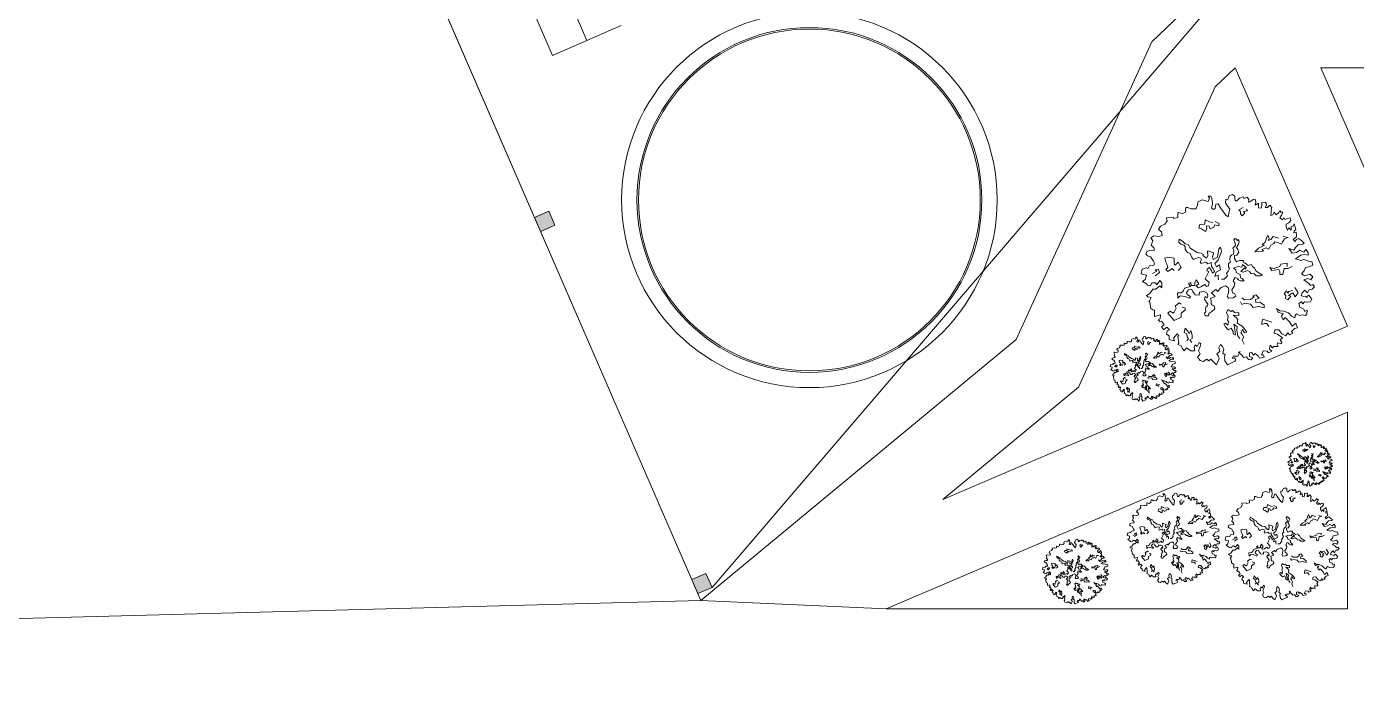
# Model space of a CAD drawing. Header units: metres. Extents: x -48 to 2360, y -1392 to 453.
# Drawn here: x 1244.17 to 1287.6, y -100.8 to -79.57 of the extents above; entities that cross this region are included whole.
import ezdxf

# ---------------------------------------------------------------- set-up
doc = ezdxf.new("R2010")
doc.units = ezdxf.units.M
doc.layers.add('TECHOS', color=220, linetype='Continuous', lineweight=18)
doc.layers.add('trazo', color=7, linetype='Continuous', lineweight=18)
doc.layers.add('Vegetación-h', color=7, linetype='Continuous', lineweight=5, true_color=0x5f7f00, transparency=0.5)

# ---------------------------------------------------------------- blocks, each defined once
blk = doc.blocks.new('arb29')
at = {"layer": 'Vegetación-h', "linetype": 'Continuous'}
for points in [[(1.833, -0.001), (1.929, -0.073), (1.976, -0.118), (2.022, -0.099), (2.061, -0.145), (2.008, -0.196), (1.95, -0.203), (1.91, -0.281), (1.857, -0.222), (1.793, -0.275), (1.774, -0.339), (1.91, -0.373), (1.878, -0.373), (1.942, -0.326), (2.001, -0.411), (1.976, -0.47), (1.905, -0.477), (1.846, -0.47), (1.812, -0.517), (1.78, -0.47), (1.727, -0.504), (1.748, -0.587), (1.833, -0.626), (1.852, -0.679), (1.905, -0.653), (1.897, -0.73), (1.865, -0.764), (1.799, -0.751), (1.74, -0.764), (1.676, -0.73), (1.644, -0.764), (1.636, -0.815), (1.565, -0.778), (1.5, -0.706), (1.402, -0.672), (1.317, -0.666), (1.245, -0.613), (1.277, -0.698), (1.389, -0.725), (1.349, -0.778), (1.389, -0.855), (1.434, -0.81), (1.525, -0.9), (1.578, -0.991), (1.663, -0.927), (1.695, -1.031), (1.631, -1.044), (1.565, -1.11), (1.597, -1.148), (1.525, -1.182), (1.487, -1.135), (1.447, -1.201), (1.357, -1.161), (1.291, -1.071), (1.206, -1.076), (1.192, -1.148), (1.264, -1.169), (1.37, -1.246), (1.323, -1.286), (1.362, -1.345), (1.349, -1.377), (1.264, -1.35), (1.259, -1.39), (1.277, -1.435), (1.232, -1.435), (1.179, -1.435), (1.155, -1.462), (1.109, -1.403), (1.096, -1.488), (1.141, -1.533), (1.07, -1.566), (1.043, -1.533), (0.958, -1.526), (0.919, -1.619), (0.966, -1.611), (0.977, -1.658), (0.881, -1.683), (0.854, -1.637), (0.783, -1.579), (0.75, -1.619), (0.716, -1.56), (0.665, -1.566), (0.665, -1.645), (0.737, -1.677), (0.698, -1.717), (0.639, -1.709), (0.599, -1.651), (0.541, -1.67), (0.495, -1.611), (0.424, -1.552), (0.463, -1.539), (0.41, -1.637), (0.32, -1.637), (0.293, -1.69), (0.339, -1.677), (0.371, -1.722), (0.352, -1.749), (0.189, -1.826), (0.131, -1.741), (0.123, -1.651), (0.144, -1.611), (0.091, -1.573), (0.11, -1.494), (0.085, -1.43), (0.038, -1.39), (0.006, -1.462), (0.025, -1.539), (-0.039, -1.592), (-0.013, -1.632), (0.014, -1.69), (-0.047, -1.826), (-0.111, -1.762), (-0.164, -1.704), (-0.209, -1.741), (-0.255, -1.704), (-0.332, -1.755), (-0.398, -1.736), (-0.451, -1.658), (-0.398, -1.586), (-0.43, -1.515), (-0.398, -1.435), (-0.379, -1.377), (-0.417, -1.345), (-0.462, -1.435), (-0.502, -1.396), (-0.523, -1.443), (-0.51, -1.526), (-0.6, -1.526), (-0.691, -1.462), (-0.744, -1.526), (-0.783, -1.467), (-0.808, -1.416), (-0.874, -1.39), (-0.855, -1.35), (-0.867, -1.265), (-0.874, -1.22), (-0.855, -1.201), (-0.893, -1.156), (-0.972, -1.254), (-0.946, -1.312), (-1.063, -1.278), (-1.063, -1.201), (-1.122, -1.169), (-1.103, -1.097), (-1.057, -1.076), (-1.116, -1.018), (-1.18, -1.063), (-1.188, -1.063), (-1.225, -1.012), (-1.174, -0.967), (-1.225, -0.887), (-1.265, -0.895), (-1.297, -0.855), (-1.259, -0.836), (-1.252, -0.751), (-1.377, -0.783), (-1.377, -0.719), (-1.377, -0.653), (-1.414, -0.64), (-1.454, -0.613), (-1.462, -0.581), (-1.48, -0.477), (-1.499, -0.464), (-1.486, -0.451), (-1.448, -0.379), (-1.52, -0.36), (-1.552, -0.334), (-1.48, -0.294), (-1.414, -0.196), (-1.35, -0.196), (-1.265, -0.124), (-1.22, -0.171), (-1.22, -0.065), (-1.265, -0.014), (-1.331, -0.105), (-1.356, -0.065), (-1.435, -0.065), (-1.462, -0.124), (-1.526, -0.112), (-1.552, -0.086), (-1.637, -0.033), (-1.579, 0.007), (-1.552, 0.103), (-1.664, 0.129), (-1.643, 0.233), (-1.558, 0.26), (-1.513, 0.247), (-1.486, 0.305), (-1.39, 0.318), (-1.377, 0.364), (-1.403, 0.403), (-1.462, 0.494), (-1.526, 0.515), (-1.565, 0.56), (-1.545, 0.613), (-1.486, 0.632), (-1.382, 0.638), (-1.39, 0.691), (-1.448, 0.749), (-1.414, 0.84), (-1.454, 0.906), (-1.395, 0.946), (-1.284, 0.933), (-1.212, 0.957), (-1.225, 1.037), (-1.292, 1.088), (-1.252, 1.154), (-1.154, 1.199), (-1.108, 1.271), (-1.122, 1.337), (-0.978, 1.35), (-0.972, 1.324), (-0.874, 1.343), (-0.874, 1.382), (-0.88, 1.433), (-0.861, 1.447), (-0.855, 1.447), (-0.783, 1.422), (-0.704, 1.467), (-0.712, 1.492), (-0.704, 1.558), (-0.664, 1.558), (-0.6, 1.526), (-0.483, 1.532), (-0.483, 1.552), (-0.451, 1.598), (-0.457, 1.63), (-0.438, 1.683), (-0.353, 1.721), (-0.228, 1.688), (-0.196, 1.76), (-0.228, 1.8), (-0.17, 1.8), (-0.143, 1.755), (-0.13, 1.636), (-0.151, 1.545), (-0.111, 1.513), (-0.071, 1.539), (-0.058, 1.63), (-0.007, 1.636), (0.038, 1.552), (0.157, 1.396), (0.203, 1.356), (0.24, 1.532), (0.189, 1.585), (0.15, 1.656), (0.157, 1.734), (0.195, 1.728)], [(0.195, 1.728), (0.227, 1.806), (0.293, 1.838), (0.346, 1.8), (0.346, 1.755), (0.359, 1.702), (0.392, 1.702), (0.45, 1.76), (0.528, 1.787), (0.541, 1.755), (0.573, 1.755), (0.613, 1.779), (0.652, 1.728), (0.645, 1.675), (0.671, 1.683), (0.743, 1.728), (0.788, 1.734), (0.801, 1.675), (0.783, 1.611), (0.854, 1.649), (0.86, 1.552), (0.913, 1.545), (0.926, 1.611), (0.926, 1.662), (0.998, 1.656), (1.017, 1.67), (1.03, 1.611), (0.998, 1.558), (1.049, 1.558), (1.102, 1.611), (1.141, 1.558), (1.128, 1.505), (1.128, 1.454), (1.121, 1.388), (1.168, 1.401), (1.192, 1.454), (1.24, 1.401), (1.298, 1.447), (1.317, 1.492), (1.336, 1.454), (1.381, 1.454), (1.349, 1.396), (1.317, 1.337), (1.376, 1.29), (1.402, 1.343), (1.421, 1.297), (1.48, 1.324), (1.538, 1.337), (1.551, 1.278), (1.506, 1.225), (1.453, 1.199), (1.453, 1.14), (1.48, 1.069), (1.506, 1.122), (1.559, 1.069), (1.559, 1.148), (1.61, 1.167), (1.623, 1.207), (1.644, 1.135), (1.663, 1.088), (1.623, 1.05), (1.617, 1.01), (1.668, 1.029), (1.676, 0.965), (1.676, 0.925), (1.636, 0.899), (1.604, 0.866), (1.636, 0.827), (1.676, 0.866), (1.716, 0.893), (1.78, 0.848), (1.838, 0.789), (1.812, 0.768), (1.708, 0.755), (1.655, 0.696), (1.617, 0.638), (1.506, 0.677), (1.578, 0.574), (1.676, 0.592), (1.748, 0.638), (1.833, 0.6), (1.878, 0.651), (1.923, 0.592), (1.923, 0.534), (1.846, 0.547), (1.767, 0.534), (1.65, 0.456), (1.767, 0.417), (1.833, 0.443), (1.969, 0.39), (2.001, 0.398), (2.022, 0.318), (1.95, 0.281), (1.865, 0.267), (1.838, 0.196), (1.78, 0.129), (1.846, 0.09), (1.969, 0.124), (2.022, 0.065), (1.982, -0.001), (1.918, 0.031), (1.833, -0.001)], [(0.528, 1.559), (0.437, 1.507), (0.469, 1.475), (0.469, 1.422), (0.508, 1.382), (0.561, 1.435), (0.535, 1.475), (0.619, 1.487), (0.6, 1.52)], [(-0.124, 1.233), (-0.195, 1.246), (-0.286, 1.291), (-0.3, 1.2), (-0.404, 1.194), (-0.424, 1.115), (-0.365, 1.096), (-0.281, 1.044), (-0.254, 1.089), (-0.261, 1.161), (-0.202, 1.155), (-0.182, 1.096), (-0.104, 1.135), (-0.078, 1.187), (0.007, 1.167), (0.013, 1.214), (-0.072, 1.259)], [(0.059, 0.013), (0.118, 0.013), (0.189, 0.091), (0.17, 0.137), (0.202, 0.189), (0.235, 0.248), (0.215, 0.28), (0.209, 0.352), (0.254, 0.384), (0.241, 0.436), (0.248, 0.502), (0.287, 0.541), (0.32, 0.554), (0.326, 0.626), (0.306, 0.685), (0.365, 0.744), (0.352, 0.815), (0.326, 0.861), (0.352, 0.894), (0.372, 0.887), (0.404, 0.848), (0.424, 0.867), (0.444, 0.822), (0.424, 0.769), (0.385, 0.697), (0.411, 0.652), (0.431, 0.6), (0.392, 0.535), (0.34, 0.522), (0.34, 0.463), (0.385, 0.391), (0.451, 0.418), (0.535, 0.418), (0.528, 0.384), (0.574, 0.359), (0.633, 0.313), (0.705, 0.332), (0.73, 0.286), (0.769, 0.254), (0.809, 0.189), (0.946, 0.104), (0.9, 0.091), (0.809, 0.091), (0.757, 0.137), (0.698, 0.13), (0.672, 0.175), (0.619, 0.202), (0.535, 0.17), (0.476, 0.182), (0.515, 0.215), (0.555, 0.261), (0.58, 0.234), (0.594, 0.268), (0.515, 0.332), (0.496, 0.274), (0.417, 0.286), (0.32, 0.254), (0.372, 0.215), (0.378, 0.157), (0.463, 0.118), (0.469, 0.046), (0.503, 0.032), (0.548, -0.02), (0.463, -0.02), (0.404, 0.007), (0.424, 0.026), (0.359, 0.052), (0.313, -0.02), (0.352, -0.079), (0.333, -0.144), (0.281, -0.209), (0.3, -0.274), (0.34, -0.294), (0.372, -0.346), (0.313, -0.385), (0.209, -0.392), (0.183, -0.346), (0.202, -0.306), (0.222, -0.215), (0.202, -0.163), (0.15, -0.124), (0.052, -0.163), (0.027, -0.19), (-0.02, -0.249), (-0.059, -0.209), (-0.15, -0.274), (-0.118, -0.313), (-0.072, -0.359), (-0.176, -0.399), (-0.163, -0.451), (-0.163, -0.515), (-0.137, -0.542), (-0.098, -0.555), (-0.078, -0.62), (-0.143, -0.678), (-0.209, -0.724), (-0.215, -0.771), (-0.286, -0.771), (-0.306, -0.718), (-0.274, -0.685), (-0.281, -0.62), (-0.267, -0.567), (-0.241, -0.562), (-0.229, -0.522), (-0.261, -0.476), (-0.306, -0.418), (-0.286, -0.353), (-0.248, -0.385), (-0.229, -0.346), (-0.248, -0.288), (-0.313, -0.249), (-0.411, -0.261), (-0.417, -0.326), (-0.502, -0.32), (-0.554, -0.249), (-0.58, -0.202), (-0.646, -0.215), (-0.691, -0.268), (-0.678, -0.313), (-0.606, -0.353), (-0.626, -0.392), (-0.73, -0.353), (-0.828, -0.34), (-0.88, -0.392), (-0.887, -0.281), (-0.808, -0.274), (-0.763, -0.242), (-0.737, -0.177), (-0.606, -0.138), (-0.646, -0.079), (-0.599, -0.052), (-0.587, -0.118), (-0.515, -0.118), (-0.515, -0.052), (-0.483, 0), (-0.424, -0.085), (-0.483, -0.124), (-0.443, -0.17), (-0.385, -0.15), (-0.3, -0.098), (-0.261, -0.144), (-0.215, -0.124), (-0.209, -0.085), (-0.202, -0.052), (-0.286, 0.026), (-0.261, 0.078), (-0.209, 0.182), (-0.254, 0.195), (-0.241, 0.241), (-0.202, 0.268), (-0.156, 0.202), (-0.13, 0.143), (-0.091, 0.182), (-0.111, 0.234), (-0.156, 0.286), (-0.163, 0.372), (-0.229, 0.345), (-0.274, 0.384), (-0.378, 0.352), (-0.397, 0.391), (-0.365, 0.443), (-0.385, 0.47), (-0.443, 0.483), (-0.542, 0.443), (-0.58, 0.495), (-0.613, 0.567), (-0.672, 0.593), (-0.717, 0.658), (-0.717, 0.717), (-0.75, 0.75), (-0.815, 0.769), (-0.855, 0.815), (-0.848, 0.874), (-0.776, 0.835), (-0.717, 0.776), (-0.652, 0.763), (-0.613, 0.685), (-0.463, 0.587), (-0.378, 0.574), (-0.326, 0.547), (-0.339, 0.522), (-0.261, 0.47), (-0.229, 0.515), (-0.241, 0.626), (-0.104, 0.581), (-0.13, 0.495), (-0.118, 0.436), (-0.026, 0.489), (0.007, 0.672), (0.039, 0.704), (0.065, 0.613), (-0.007, 0.424), (-0.084, 0.352), (-0.046, 0.28), (0.02, 0.326), (0.039, 0.215), (-0.052, 0.17), (-0.084, 0.071), (-0.013, 0.104), (-0.007, 0.039), (0, 0)], [(1.291, 0.901), (1.174, 0.933), (1.122, 0.867), (1.063, 0.848), (1.089, 0.894), (1.057, 0.965), (1.037, 0.919), (1.004, 0.815), (0.939, 0.756), (0.985, 0.75), (0.855, 0.685), (0.782, 0.606), (0.861, 0.613), (0.966, 0.62), (0.932, 0.652), (1.024, 0.692), (1.082, 0.665), (1.122, 0.75), (1.187, 0.783), (1.206, 0.822), (1.272, 0.808), (1.35, 0.769), (1.376, 0.815), (1.415, 0.887), (1.494, 0.913), (1.39, 0.933)], [(-0.87, 0.204), (-0.804, 0.27), (-0.87, 0.379), (-0.935, 0.314), (-0.956, 0.336), (-0.956, 0.467), (-1.089, 0.488), (-1.154, 0.467), (-1.132, 0.379), (-1.11, 0.336), (-1.089, 0.27), (-1.132, 0.226), (-1.089, 0.183), (-1.001, 0.248), (-0.956, 0.204)], [(1.472, 0.291), (1.472, 0.357), (1.341, 0.336), (1.319, 0.291), (1.188, 0.248), (1.1, 0.27), (1.144, 0.204), (1.297, 0.226), (1.319, 0.183), (1.319, 0.117), (1.384, 0.117), (1.407, 0.248), (1.494, 0.248), (1.582, 0.291)], [(-1.422, 0.137), (-1.331, 0.189), (-1.363, 0.215), (-1.291, 0.234), (-1.272, 0.157), (-1.363, 0.091)], [(1.585, -0.229), (1.513, -0.249), (1.487, -0.288), (1.461, -0.235), (1.408, -0.301), (1.447, -0.333), (1.435, -0.399), (1.487, -0.431), (1.553, -0.346), (1.501, -0.333), (1.598, -0.274), (1.644, -0.365), (1.709, -0.281), (1.637, -0.163)], [(-0.804, -0.519), (-0.848, -0.496), (-0.935, -0.562), (-0.913, -0.605), (-0.956, -0.693), (-0.979, -0.715), (-1.044, -0.671), (-1.089, -0.715), (-0.956, -0.869), (-0.804, -0.803), (-0.804, -0.715), (-0.717, -0.65), (-0.717, -0.605), (-0.782, -0.584)], [(0.496, -0.385), (0.555, -0.431), (0.685, -0.424), (0.764, -0.365), (0.737, -0.34), (0.802, -0.32), (0.874, -0.392), (0.796, -0.418), (0.802, -0.483), (0.887, -0.476), (0.978, -0.542), (0.978, -0.601), (0.868, -0.574), (0.744, -0.594), (0.685, -0.522), (0.567, -0.503), (0.496, -0.529), (0.469, -0.47)], [(0.548, -1.384), (0.508, -1.298), (0.535, -1.234), (0.503, -1.168), (0.476, -1.136), (0.515, -1.064), (0.555, -1.136), (0.607, -1.123), (0.567, -1.064), (0.503, -0.992), (0.398, -0.927), (0.411, -0.848), (0.378, -0.809), (0.313, -0.757), (0.431, -0.764), (0.437, -0.705), (0.34, -0.698), (0.3, -0.66), (0.261, -0.678), (0.195, -0.633), (0.17, -0.698), (0.202, -0.776), (0.189, -0.855), (0.209, -0.894), (0.195, -0.973), (0.15, -0.927), (0.111, -0.946), (0.15, -1.012), (0.202, -1.07), (0.267, -1.037), (0.313, -1.109), (0.313, -1.161), (0.365, -1.181), (0.352, -1.064), (0.326, -0.953), (0.398, -1.012), (0.392, -1.089), (0.411, -1.2), (0.456, -1.259)], [(1.144, -0.912), (1.078, -0.89), (0.947, -0.846), (0.926, -0.912), (0.926, -0.956), (0.991, -0.934), (1.034, -0.934), (1.078, -1)], [(-0.685, -1.311), (-0.646, -1.266), (-0.678, -1.227), (-0.685, -1.161), (-0.744, -1.129), (-0.717, -1.037), (-0.665, -1.103), (-0.633, -1.155), (-0.599, -1.089), (-0.567, -1.188), (-0.567, -1.259), (-0.619, -1.286), (-0.574, -1.345)]]:
    blk.add_lwpolyline(points, dxfattribs=at)

msp = doc.modelspace()

# ---------------------------------------------------------------- hatches: boundary and pattern name
at = {"layer": 'trazo', "ltscale": 7, "transparency": 33554687}
h = msp.add_hatch(color=256, dxfattribs=at)
h.dxf.hatch_style = 1
h.paths.add_polyline_path([(1269.963, -60.921), (1269.505, -61.12), (1269.704, -61.579), (1270.162, -61.38)])
h.paths.add_polyline_path([(1273.789, -69.734), (1273.331, -69.933), (1273.53, -70.392), (1273.989, -70.193)])
h.paths.add_polyline_path([(1285.607, -75.072, 1), (1286.607, -75.072, 1)])
h.paths.add_polyline_path([(1277.593, -78.496), (1277.135, -78.695), (1277.334, -79.154), (1277.793, -78.955)])
h.paths.add_polyline_path([(1261.224, -85.603), (1260.765, -85.802), (1260.964, -86.261), (1261.423, -86.062)])
h.paths.add_polyline_path([(1257.42, -76.841), (1256.961, -77.04), (1257.16, -77.499), (1257.619, -77.3)])
h.paths.add_polyline_path([(1253.594, -68.028), (1253.135, -68.227), (1253.334, -68.686), (1253.793, -68.487)])
h.paths.add_polyline_path([(1308.096, -59.837), (1307.596, -59.837), (1307.596, -60.337), (1308.096, -60.337)])
h.paths.add_polyline_path([(1308.096, -65.02), (1307.596, -65.02), (1307.596, -65.52), (1308.096, -65.52)])
h.paths.add_polyline_path([(1321.93, -65.17), (1321.43, -65.17), (1321.43, -65.52), (1321.93, -65.52)])
h.paths.add_polyline_path([(1321.93, -65.02), (1321.43, -65.02), (1321.43, -65.17), (1321.93, -65.17)])
h.paths.add_polyline_path([(1321.93, -59.837), (1321.43, -59.837), (1321.43, -60.337), (1321.93, -60.337)])
h.paths.add_polyline_path([(1329.096, -60.02), (1328.596, -60.02), (1328.596, -60.337), (1329.096, -60.337)])
h.paths.add_polyline_path([(1329.096, -59.837), (1328.596, -59.837), (1328.596, -60.02), (1329.096, -60.02)])
h.paths.add_polyline_path([(1331.096, -59.837), (1330.596, -59.837), (1330.596, -60.02), (1331.096, -60.02)])
h.paths.add_polyline_path([(1331.096, -60.02), (1330.596, -60.02), (1330.596, -60.337), (1331.096, -60.337)])
h.paths.add_polyline_path([(1329.096, -65.02), (1328.596, -65.02), (1328.596, -65.52), (1329.096, -65.52)])
h.paths.add_polyline_path([(1342.596, -59.837), (1342.096, -59.837), (1342.096, -60.019), (1342.596, -60.016)])
h.paths.add_polyline_path([(1342.596, -60.02), (1342.096, -60.02), (1342.096, -60.33), (1342.596, -60.33)])
h.paths.add_polyline_path([(1345.596, -59.837), (1345.096, -59.837), (1345.096, -60.02), (1345.596, -60.02)])
h.paths.add_polyline_path([(1345.596, -60.02), (1345.096, -60.02), (1345.096, -60.337), (1345.596, -60.337)])
h.paths.add_polyline_path([(1357.088, -59.907), (1356.588, -59.907), (1356.588, -60.407), (1357.088, -60.407)])
h.paths.add_polyline_path([(1357.088, -75.91), (1356.588, -75.91), (1356.588, -76.41), (1357.088, -76.41)])
h.paths.add_polyline_path([(1345.596, -75.879), (1345.096, -75.879), (1345.096, -76.379), (1345.596, -76.379)])
h.paths.add_polyline_path([(1342.596, -75.873), (1342.096, -75.873), (1342.096, -76.373), (1342.596, -76.373)])
h.paths.add_polyline_path([(1331.096, -75.839), (1330.596, -75.839), (1330.596, -76.339), (1331.096, -76.339)])
h.paths.add_polyline_path([(1328.596, -75.856), (1328.096, -75.856), (1328.096, -76.356), (1328.596, -76.356)])
h.paths.add_polyline_path([(1328.596, -80.912), (1328.096, -80.912), (1328.096, -81.412), (1328.596, -81.412)])
h.paths.add_polyline_path([(1328.596, -85.962), (1328.096, -85.962), (1328.096, -86.462), (1328.596, -86.462)])
h.paths.add_polyline_path([(1328.596, -91.75), (1328.096, -91.75), (1328.096, -92.25), (1328.596, -92.25)])
h.paths.add_polyline_path([(1328.596, -97.412), (1328.096, -97.412), (1328.096, -97.912), (1328.596, -97.912)])
h.paths.add_polyline_path([(1331.096, -97.973), (1330.596, -97.973), (1330.596, -98.473), (1331.096, -98.473)])
h.paths.add_polyline_path([(1308.096, -97.412), (1307.596, -97.412), (1307.596, -97.912), (1308.096, -97.912)])
h.paths.add_polyline_path([(1308.096, -91.75), (1307.596, -91.75), (1307.596, -92.102), (1307.596, -92.25), (1308.096, -92.25)])
h.paths.add_polyline_path([(1308.096, -85.962), (1307.596, -85.962), (1307.596, -86.462), (1308.096, -86.462)])
h.paths.add_polyline_path([(1308.096, -80.912), (1307.596, -80.912), (1307.596, -81.412), (1308.096, -81.412)])
h.paths.add_polyline_path([(1308.096, -75.856), (1307.596, -75.856), (1307.596, -76.356), (1308.096, -76.356)])
h.paths.add_polyline_path([(1342.596, -98.007), (1342.096, -98.007), (1342.096, -98.507), (1342.596, -98.507)])
h.paths.add_polyline_path([(1345.596, -98.013), (1345.096, -98.013), (1345.096, -98.513), (1345.596, -98.513)])
h.paths.add_polyline_path([(1357.088, -98.044), (1356.588, -98.044), (1356.588, -98.544), (1357.088, -98.544)])
h.paths.add_polyline_path([(1266.36, -97.433), (1265.901, -97.632), (1266.1, -98.091), (1266.559, -97.891)])

# ---------------------------------------------------------------- linework, layer by layer
at = {"layer": 'TECHOS', "ltscale": 7, "transparency": 33554687}
msp.add_lwpolyline([(1269.963, -60.921), (1253.135, -68.227), (1266.1, -98.091), (1266.559, -97.891), (1286.107, -75.072), (1279.572, -60.02), (1273.234, -62.772), (1272.43, -60.921)], close=True, dxfattribs=at)
at = {"layer": 'trazo', "transparency": 33554585}
msp.add_line((1257.612, -68.832), (1262.47, -80.023), dxfattribs=at)
at = {"layer": 'trazo', "ltscale": 7, "transparency": 33554559}
msp.add_line((1295.986, -80.912), (1286.442, -80.912), dxfattribs=at)
at = {"layer": 'trazo', "transparency": 33554559}
for points in [[(1266.197, -98.314), (1247.925, -56.225)], [(1266.197, -98.314), (1276.485, -89.793), (1280.916, -80.071), (1282.581, -78.467)], [(1274.098, -95.016), (1278.522, -91.352), (1282.993, -81.541), (1283.647, -80.912)], [(1266.197, -98.314), (1233.276, -99.188), (1230.554, -99.289), (1190.947, -114.091), (1126.457, -138.253), (1124.549, -138.91), (1108.693, -141.388), (1100.087, -142.248), (1096.097, -143.623)], [(1287.311, -98.589), (1272.247, -98.589)]]:
    msp.add_lwpolyline(points, dxfattribs=at)
at = {"layer": 'trazo', "transparency": 33554585}
msp.add_lwpolyline([(1263.589, -79.537), (1261.351, -80.509), (1256.493, -69.318)], dxfattribs=at)
at = {"layer": 'trazo', "ltscale": 7, "transparency": 33554559}
for points in [[(1283.644, -80.915), (1287.311, -89.362)], [(1290.111, -89.362), (1286.442, -80.912)], [(1287.311, -89.362), (1274.098, -95.016)], [(1287.311, -92.162), (1272.247, -98.589)], [(1287.311, -92.162), (1287.311, -98.589)], [(1266.197, -98.314), (1272.247, -98.589)]]:
    msp.add_lwpolyline(points, dxfattribs=at)
at = {"layer": 'trazo', "transparency": 33554687}
for points in [[(1260.964, -86.261), (1261.423, -86.062), (1261.224, -85.603), (1260.765, -85.802)], [(1266.1, -98.091), (1266.559, -97.891), (1266.36, -97.433), (1265.901, -97.632)]]:
    msp.add_lwpolyline(points, dxfattribs=at)
at = {"layer": 'trazo', "ltscale": 7, "transparency": 33554687}
for radius in [6.132, 5.632, 5.582]:
    msp.add_circle((1269.738, -85.233), radius, dxfattribs=at)

# ---------------------------------------------------------------- block references
at = {"layer": 'trazo', "transparency": 33554687}
for p, xscale, yscale, zscale in [((1283.102, -87.846), 1.51900151276256, 1.51900151276256, 1.51900151276256), ((1280.523, -90.752), 0.5770570380755836, 0.5770570380755836, 0.5770570380755836), ((1286.014, -93.865), 0.3911563667156207, 0.3911563667156207, 0.3911563667156207), ((1281.469, -96.304), 0.814098957798466, 0.814098957798466, 0.814098957798466), ((1278.313, -97.377), 0.5770570380755836, 0.5770570380755836, 0.5770570380755836)]:
    msp.add_blockref('arb29', p, dxfattribs=dict(at, xscale=xscale, yscale=yscale, zscale=zscale))
msp.add_blockref('arb29', (1284.981, -96.476), dxfattribs=at)

doc.saveas('drawing.dxf')
